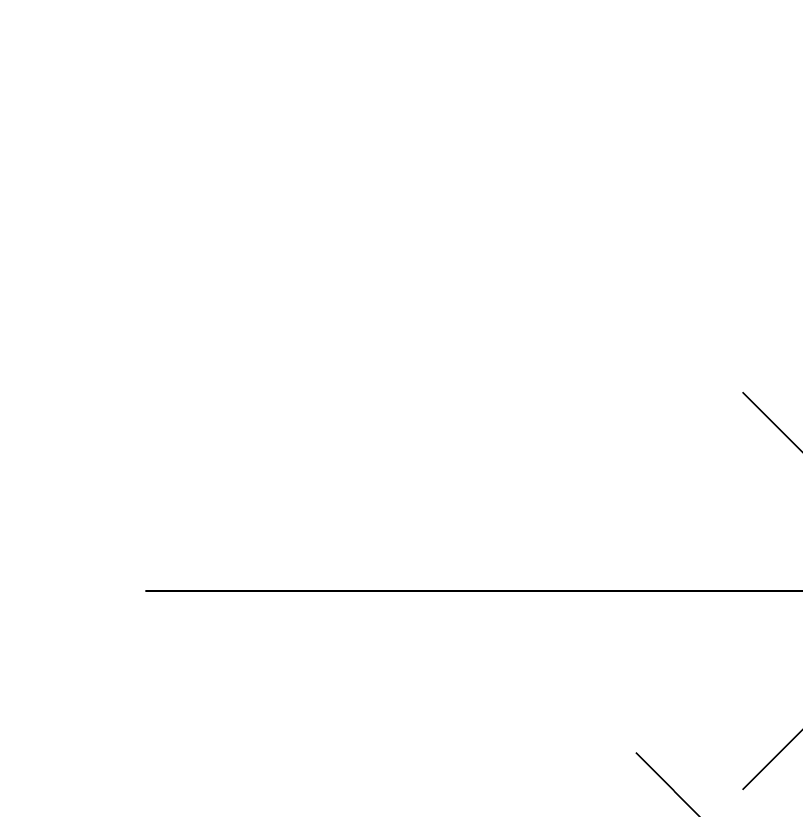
# Model space of a CAD drawing. Header units: millimetres. Extents: x -72 to 173, y -130 to 15.
# Drawn here: x -72.5 to -13.7, y -59.8 to 0 of the extents above; entities that cross this region are included whole.
import ezdxf

# ---------------------------------------------------------------- set-up
doc = ezdxf.new("R2010")
doc.units = ezdxf.units.MM
doc.header["$MEASUREMENT"] = 0
doc.layers.add('图层 01', color=7, linetype='Continuous', true_color=0x000000)
doc.styles.add('Arial Regular', font='arial.ttf')
doc.dimstyles.new('默认值', dxfattribs={"dimscale": 10, "dimtxt": 2.5, "dimasz": 3, "dimexe": 1, "dimexo": 0.5, "dimgap": 0.8, "dimtad": 1, "dimtoh": 1, "dimzin": 1, "dimdsep": 46, "dimtxsty": 'Arial Regular', "dimblk": 'OPEN90', "dimcen": 2.5, "dimadec": 1, "dimazin": 1, "dimtfac": 1, "dimtdec": 4, "dimtix": 1, "dimtofl": 0, "dimtmove": 1, "dimatfit": 3, "dimldrblk": 'OPEN90', "dimfxl": 1, "dimtolj": 1, "dimtzin": 1, "dimarcsym": 0})

# ---------------------------------------------------------------- blocks, each defined once
blk = doc.blocks.new('_Open90')
at = {"color": 0, "linetype": 'ByBlock', "lineweight": -2}
for p, q in [((-0.5, 0.5), (0, 0)), ((0, 0), (-1, 0)), ((0, 0), (-0.5, -0.5))]:
    blk.add_line(p, q, dxfattribs=at)
blk = doc.blocks.new('*D2')
at = {"layer": 'Defpoints', "color": 0}
for p in [(-2.711, 0), (2.711, 0), (2.711, -43.386)]:
    blk.add_point(p, dxfattribs=at)
at = {"layer": '图层 01', "color": 0, "lineweight": -2}
for p, q in [((-2.711, -5), (-2.711, -53.386)), ((2.711, -5), (2.711, -53.386)), ((-32.711, -43.386), (-62.711, -43.386)), ((32.711, -43.386), (143.311, -43.386))]:
    blk.add_line(p, q, dxfattribs=at)
at = {"layer": '图层 01', "color": 0, "lineweight": -2, "xscale": 30, "yscale": 30, "zscale": 30}
blk.add_blockref('_Open90', (-2.711, -43.386), dxfattribs=at)
at = {"layer": '图层 01', "color": 0, "lineweight": -2, "xscale": 30, "yscale": 30, "zscale": 30, "rotation": 180}
blk.add_blockref('_Open90', (2.711, -43.386), dxfattribs=at)
at = {"layer": '图层 01', "color": 0, "insert": (103.011, -22.624), "char_height": 25, "attachment_point": 5, "style": 'Arial Regular'}
blk.add_mtext('\\A1;5.42', dxfattribs=at)
blk = doc.blocks.new('*D3')
at = {"layer": 'Defpoints', "color": 0}
for p in [(-10.75, 0), (10.75, 0), (10.75, -70.568)]:
    blk.add_point(p, dxfattribs=at)
at = {"layer": '图层 01', "color": 0, "lineweight": -2}
for p, q in [((-10.75, -5), (-10.75, -80.568)), ((10.75, -5), (10.75, -80.568)), ((-40.75, -70.568), (-70.75, -70.568)), ((40.75, -70.568), (171.35, -70.568))]:
    blk.add_line(p, q, dxfattribs=at)
at = {"layer": '图层 01', "color": 0, "lineweight": -2, "xscale": 30, "yscale": 30, "zscale": 30}
blk.add_blockref('_Open90', (-10.75, -70.568), dxfattribs=at)
at = {"layer": '图层 01', "color": 0, "lineweight": -2, "xscale": 30, "yscale": 30, "zscale": 30, "rotation": 180}
blk.add_blockref('_Open90', (10.75, -70.568), dxfattribs=at)
at = {"layer": '图层 01', "color": 0, "insert": (121.05, -49.805), "char_height": 25, "attachment_point": 5, "style": 'Arial Regular'}
blk.add_mtext('\\A1;21.50', dxfattribs=at)
blk = doc.blocks.new('*D4')
at = {"layer": 'Defpoints', "color": 0}
for p in [(-12.5, 0), (12.5, 0), (12.5, -115.374)]:
    blk.add_point(p, dxfattribs=at)
at = {"layer": '图层 01', "color": 0, "lineweight": -2}
for p, q in [((-12.5, -5), (-12.5, -125.374)), ((12.5, -5), (12.5, -125.374)), ((-42.5, -115.374), (-72.5, -115.374)), ((42.5, -115.374), (173.1, -115.374))]:
    blk.add_line(p, q, dxfattribs=at)
at = {"layer": '图层 01', "color": 0, "lineweight": -2, "xscale": 30, "yscale": 30, "zscale": 30}
blk.add_blockref('_Open90', (-12.5, -115.374), dxfattribs=at)
at = {"layer": '图层 01', "color": 0, "lineweight": -2, "xscale": 30, "yscale": 30, "zscale": 30, "rotation": 180}
blk.add_blockref('_Open90', (12.5, -115.374), dxfattribs=at)
at = {"layer": '图层 01', "color": 0, "insert": (122.8, -94.612), "char_height": 25, "attachment_point": 5, "style": 'Arial Regular'}
blk.add_mtext('\\A1;25.00', dxfattribs=at)

msp = doc.modelspace()

# ---------------------------------------------------------------- dimensions: what is measured, and where the dimension line sits
at = {"layer": '图层 01'}
for base, p1, p2, picture, middle in [((10.75, -70.568, 14.25), (-10.75, 0, 14.25), (10.75, 0, 14.25), '*D3', (121.05, -49.805, 14.25)), ((2.711, -43.386, 17), (-2.711, 0, 17), (2.711, 0, 17), '*D2', (103.011, -22.624, 17)), ((12.5, -115.374, 14.25), (-12.5, 0, 14.25), (12.5, 0, 14.25), '*D4', (122.8, -94.612, 14.25))]:
    dim = msp.add_linear_dim(base=base, p1=p1, p2=p2, dimstyle='默认值', override={"dimscale": 10, "dimtxt": 2.5, "dimasz": 3, "dimexe": 1, "dimexo": 0.5, "dimgap": 0.8, "dimtad": 1, "dimtih": 0, "dimdec": 2, "dimzin": 1, "dimtxsty": 'Arial Regular', "dimblk": 'Open90', "dimsah": 0, "dimcen": 2.5, "dimadec": 1, "dimazin": 1, "dimtix": 0, "dimtmove": 0, "dimtzin": 1}, dxfattribs=at)
    dim.commit()
    dim.dimension.update_dxf_attribs({"geometry": picture, "text_midpoint": middle})

doc.saveas('drawing.dxf')
